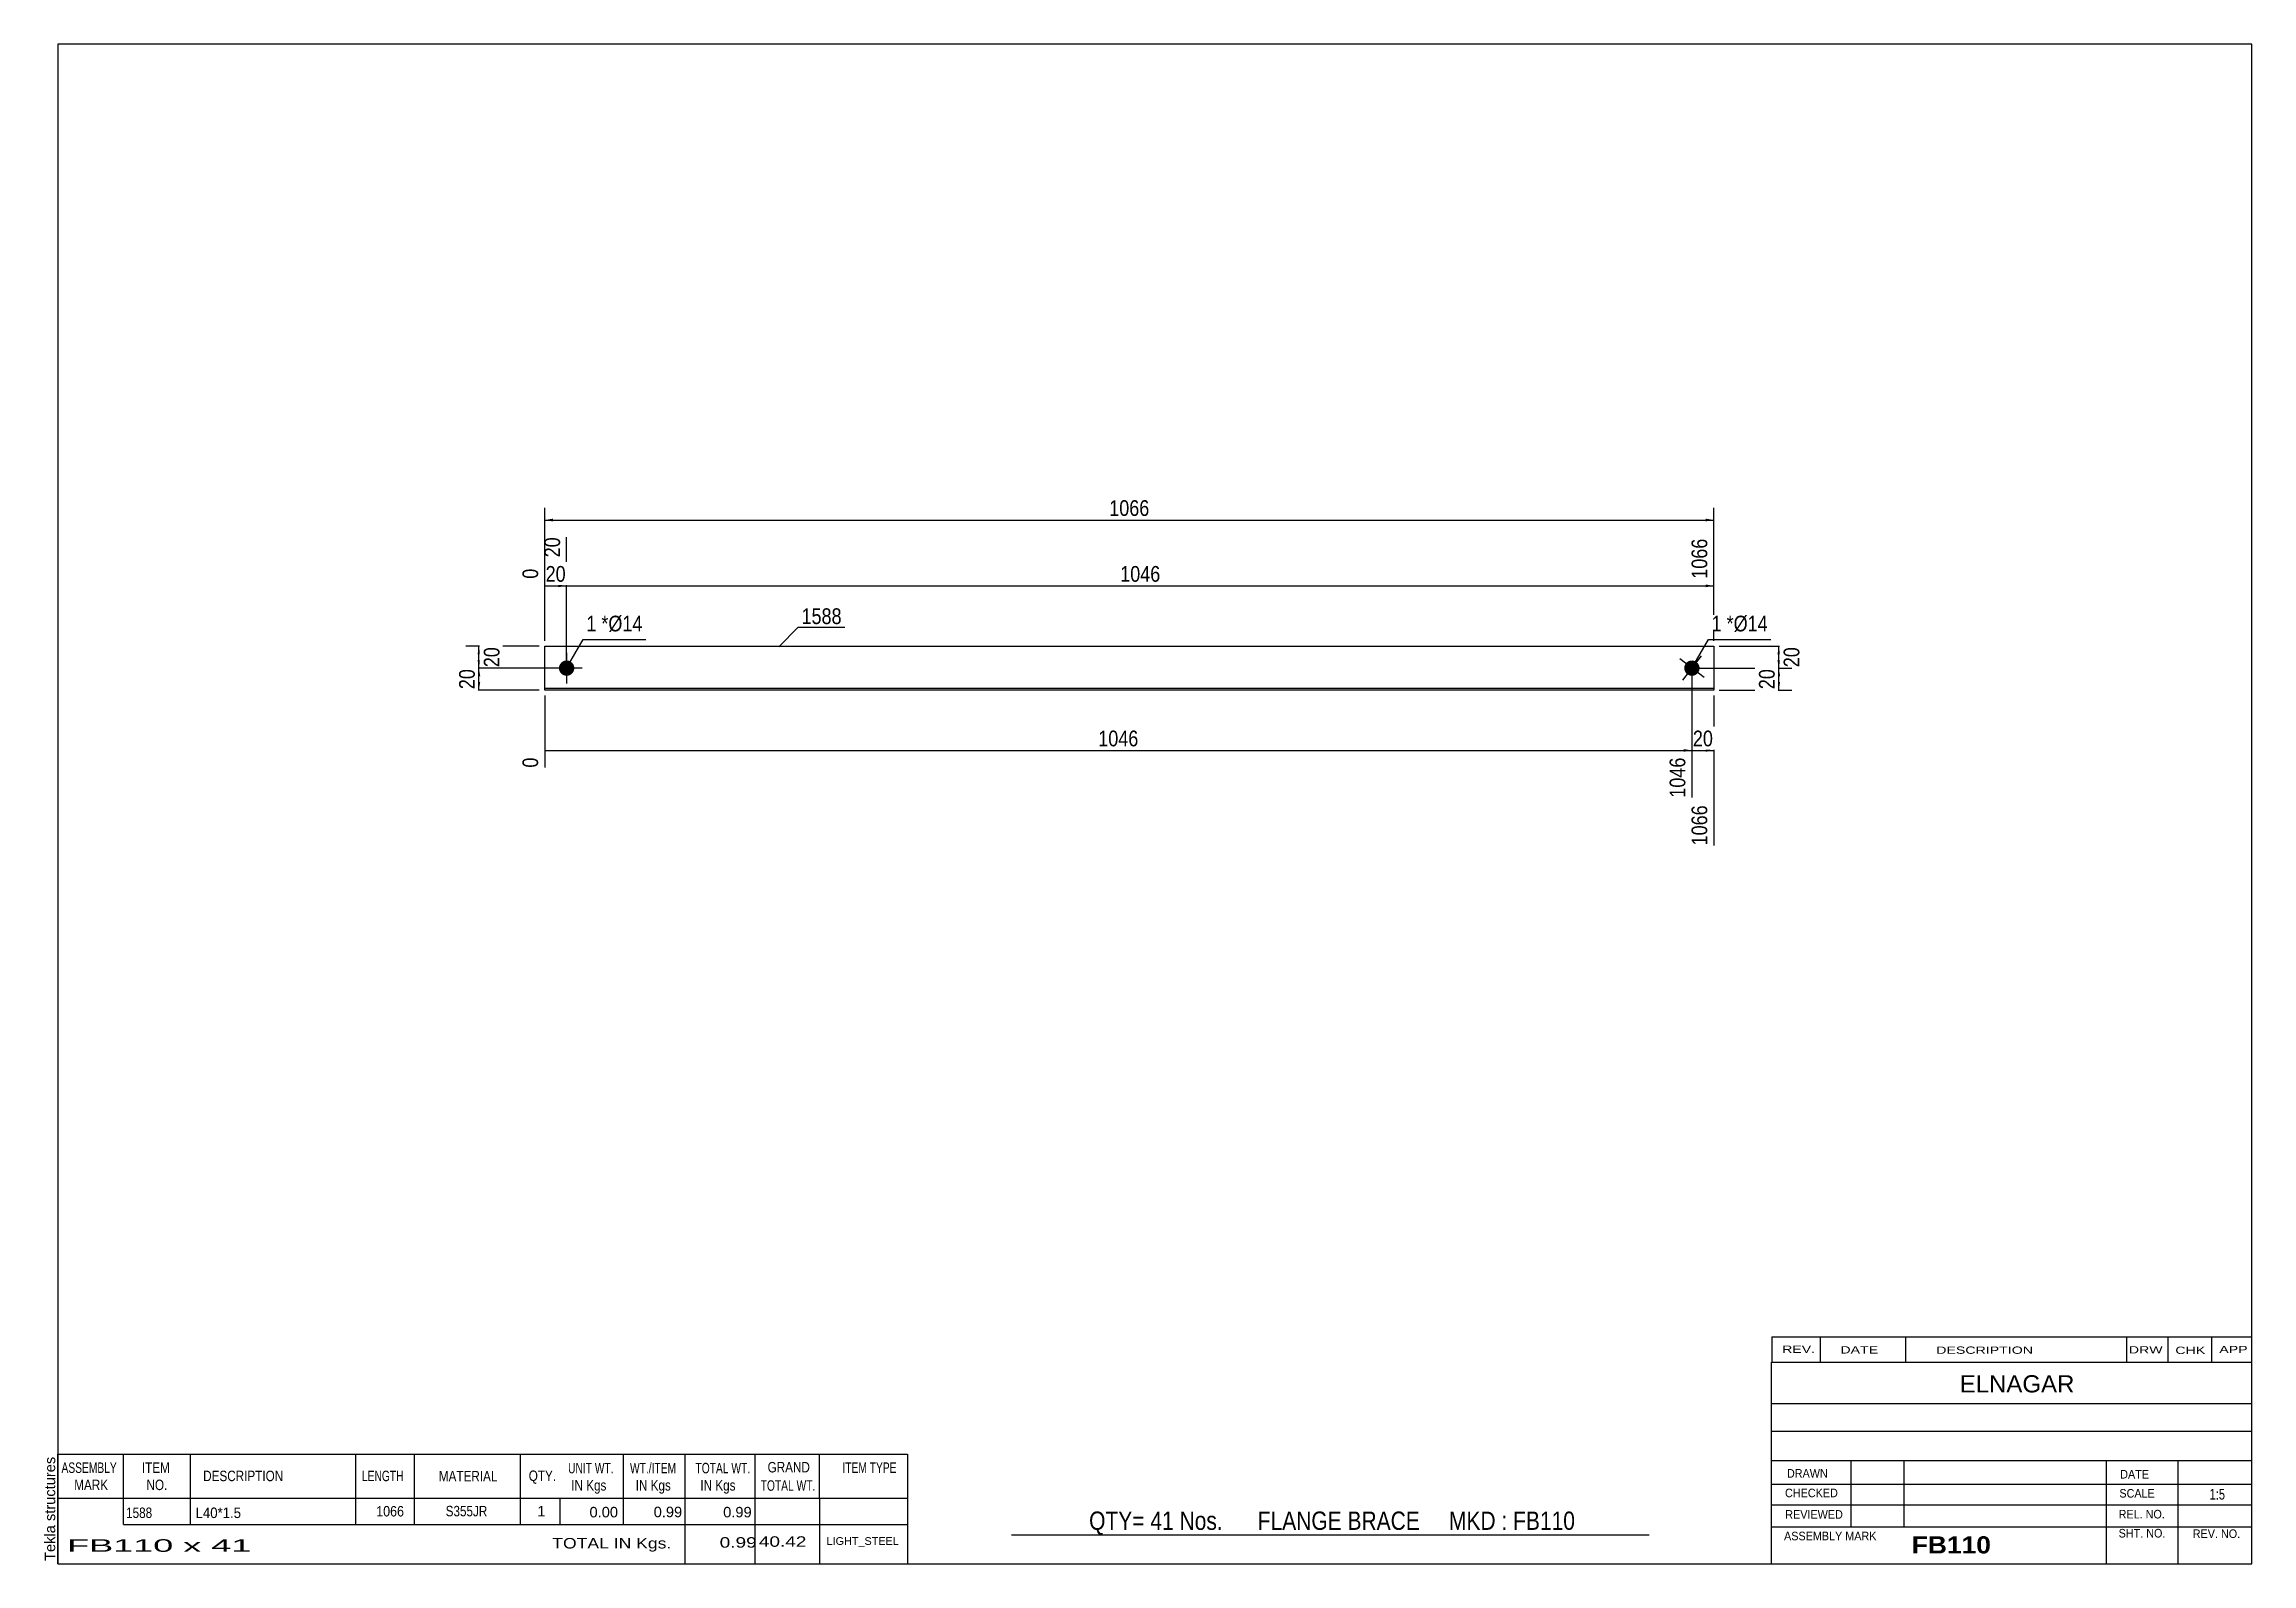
# Model space of a CAD drawing. Header units: millimetres. Extents: x 2 to 405, y 5 to 282.
import ezdxf

# ---------------------------------------------------------------- set-up
doc = ezdxf.new("R2010")
doc.units = ezdxf.units.MM
doc.styles.add('Arial', font='ARIAL.TTF', dxfattribs={"height": 0.2})
doc.styles.add('Arial Bold', font='ARIALBD.TTF', dxfattribs={"height": 0.2})
doc.styles.add('Arial Narrow', font='ARIALN.TTF', dxfattribs={"height": 0.2})

# ---------------------------------------------------------------- blocks, each defined once
blk = doc.blocks.new('Unknown-629080239-1474')
at = {"color": 5, "linetype": 'Continuous'}
for p, q in [((405, 282), (5, 282)), ((5, 282), (5, 5)), ((405, 5), (405, 282)), ((5, 5), (405, 5))]:
    blk.add_line(p, q, dxfattribs=at)
at = {"color": 174, "linetype": 'Continuous', "style": 'Arial'}
blk.add_text('Tekla structures', height=1.9102, rotation=90, dxfattribs=at).set_placement((4.5, 5.5))
blk = doc.blocks.new('Part-629080239-1227 - 1212')
at = {"color": 2, "linetype": 'Continuous'}
for p, q in [((93.75, 164.25), (93.75, 172.25)), ((93.75, 172.25), (306.91, 172.25)), ((306.91, 172.25), (306.91, 164.25)), ((306.91, 164.55), (93.75, 164.55)), ((306.91, 164.25), (93.75, 164.25))]:
    blk.add_line(p, q, dxfattribs=at)
blk = doc.blocks.new('Bolt-629080239-1228 - 1212')
at = {"linetype": 'Continuous'}
blk.add_hatch(color=3, dxfattribs=at).paths.add_polyline_path([(302.06, 167.14, -1), (303.76, 169.36, -1)])
at = {"color": 3, "linetype": 'Continuous'}
for p, q in [((305.14, 166.55), (300.69, 169.95)), ((304.61, 170.47), (301.21, 166.03))]:
    blk.add_line(p, q, dxfattribs=at)
blk = doc.blocks.new('Bolt-629080239-1229 - 1212')
at = {"linetype": 'Continuous'}
blk.add_hatch(color=3, dxfattribs=at).paths.add_polyline_path([(97.75, 166.85, -1), (97.75, 169.65, -1)])
at = {"color": 3, "linetype": 'Continuous'}
for p, q in [((97.75, 171.05), (97.75, 165.45)), ((100.55, 168.25), (94.95, 168.25))]:
    blk.add_line(p, q, dxfattribs=at)
blk = doc.blocks.new('StraightDimension-629080239-1235 - 1212')
at = {"linetype": 'Continuous'}
blk.add_hatch(color=7, dxfattribs=at).paths.add_polyline_path([(305.41, 153.5), (306.91, 153.25), (305.41, 153)])
at = {"color": 7, "linetype": 'Continuous'}
for p, q in [((302.91, 167.25), (302.91, 144.64)), ((306.91, 163.25), (306.91, 135.94)), ((302.91, 153.25), (306.91, 153.25))]:
    blk.add_line(p, q, dxfattribs=at)
at = {"color": 0}
blk.add_wipeout([(307.34, 153.4), (307.34, 157.6), (302.49, 157.6), (302.49, 153.4)], dxfattribs=at)
at = {"color": 0, "linetype": 'Continuous'}
blk.add_wipeout([(306.31, 143.85), (302.11, 143.85), (302.11, 135.34), (306.31, 135.34)], dxfattribs=at)
at = {"color": 3, "style": 'Arial Narrow'}
blk.add_text('20', height=2.863, dxfattribs=at).set_placement((303.09, 154))
at = {"color": 3, "linetype": 'Continuous', "style": 'Arial Narrow'}
blk.add_text('1066', height=2.863, rotation=90.0002, dxfattribs=at).set_placement((305.71, 135.94))
blk = doc.blocks.new('StraightDimension-629080239-1236 - 1212')
at = {"linetype": 'Continuous'}
blk.add_hatch(color=7, dxfattribs=at).paths.add_polyline_path([(301.41, 153.5), (302.91, 153.25), (301.41, 153)])
at = {"color": 7, "linetype": 'Continuous'}
for p, q in [((302.91, 167.25), (302.91, 144.64)), ((93.75, 163.25), (93.75, 150.12)), ((93.75, 153.25), (302.91, 153.25))]:
    blk.add_line(p, q, dxfattribs=at)
at = {"color": 0}
blk.add_wipeout([(202.59, 153.4), (202.59, 157.6), (194.08, 157.6), (194.08, 153.4)], dxfattribs=at)
at = {"color": 0, "linetype": 'Continuous'}
for points in [[(93.15, 152.55), (88.95, 152.55), (88.95, 149.52), (93.15, 149.52)], [(302.31, 152.55), (298.11, 152.55), (298.11, 144.04), (302.31, 144.04)]]:
    blk.add_wipeout(points, dxfattribs=at)
at = {"color": 3, "style": 'Arial Narrow'}
blk.add_text('1046', height=2.863, dxfattribs=at).set_placement((194.68, 154))
at = {"color": 3, "linetype": 'Continuous', "style": 'Arial Narrow'}
for s, height, p in [('0', 2.86, (92.55, 150.12)), ('1046', 2.863, (301.71, 144.64))]:
    blk.add_text(s, height=height, rotation=90.0002, dxfattribs=at).set_placement(p)
blk = doc.blocks.new('StraightDimension-629080239-1244 - 1212')
at = {"linetype": 'Continuous'}
blk.add_hatch(color=7, dxfattribs=at).paths.add_polyline_path([(305.41, 183.5), (306.91, 183.25), (305.41, 183)])
at = {"color": 7, "linetype": 'Continuous'}
for p, q in [((97.75, 169.25), (97.75, 192.11)), ((306.91, 173.25), (306.91, 191.86)), ((97.75, 183.25), (306.91, 183.25))]:
    blk.add_line(p, q, dxfattribs=at)
at = {"color": 0, "linetype": 'Continuous'}
blk.add_wipeout([(306.31, 192.46), (302.11, 192.46), (302.11, 183.95), (306.31, 183.95)], dxfattribs=at)
at = {"color": 0}
blk.add_wipeout([(206.59, 183.4), (206.59, 187.6), (198.08, 187.6), (198.08, 183.4)], dxfattribs=at)
at = {"color": 3, "linetype": 'Continuous', "style": 'Arial Narrow'}
blk.add_text('1066', height=2.863, rotation=90.0002, dxfattribs=at).set_placement((305.71, 184.55))
at = {"color": 3, "style": 'Arial Narrow'}
blk.add_text('1046', height=2.863, dxfattribs=at).set_placement((198.68, 184))
blk = doc.blocks.new('StraightDimension-629080239-1245 - 1212')
at = {"linetype": 'Continuous'}
blk.add_hatch(color=7, dxfattribs=at).paths.add_polyline_path([(96.25, 183.5), (97.75, 183.25), (96.25, 183)])
at = {"color": 7, "linetype": 'Continuous'}
for p, q in [((97.75, 169.25), (97.75, 192.11)), ((93.75, 173.25), (93.75, 186.38)), ((93.75, 183.25), (97.75, 183.25))]:
    blk.add_line(p, q, dxfattribs=at)
at = {"color": 0}
blk.add_wipeout([(98.18, 183.4), (98.18, 187.6), (93.32, 187.6), (93.32, 183.4)], dxfattribs=at)
at = {"color": 0, "linetype": 'Continuous'}
blk.add_wipeout([(97.15, 192.71), (92.95, 192.71), (92.95, 187.85), (97.15, 187.85)], dxfattribs=at)
blk.add_wipeout([(93.15, 186.98), (88.95, 186.98), (88.95, 183.95), (93.15, 183.95)], dxfattribs=at)
at = {"color": 3, "linetype": 'Continuous', "style": 'Arial Narrow'}
for s, height, p in [('20', 2.863, (96.55, 188.45)), ('0', 2.86, (92.55, 184.55))]:
    blk.add_text(s, height=height, rotation=90.0002, dxfattribs=at).set_placement(p)
at = {"color": 3, "style": 'Arial Narrow'}
blk.add_text('20', height=2.863, dxfattribs=at).set_placement((93.92, 184))
blk = doc.blocks.new('StraightDimension-629080239-1254 - 1212')
at = {"linetype": 'Continuous'}
for points in [[(95.25, 195), (93.75, 195.25), (95.25, 195.5)], [(305.41, 195.5), (306.91, 195.25), (305.41, 195)]]:
    blk.add_hatch(color=7, dxfattribs=at).paths.add_polyline_path(points)
at = {"color": 7, "linetype": 'Continuous'}
for p, q in [((93.75, 173.25), (93.75, 197.5)), ((306.91, 173.25), (306.91, 197.5)), ((93.75, 195.25), (306.91, 195.25))]:
    blk.add_line(p, q, dxfattribs=at)
at = {"color": 0}
blk.add_wipeout([(204.59, 195.4), (204.59, 199.6), (196.08, 199.6), (196.08, 195.4)], dxfattribs=at)
at = {"color": 3, "style": 'Arial Narrow'}
blk.add_text('1066', height=2.863, dxfattribs=at).set_placement((196.68, 196))
blk = doc.blocks.new('StraightDimension-629080239-1258 - 1212')
at = {"linetype": 'Continuous'}
for points in [[(318.5, 170.75), (318.75, 172.25), (319, 170.75)], [(319, 169.75), (318.75, 168.25), (318.5, 169.75)]]:
    blk.add_hatch(color=7, dxfattribs=at).paths.add_polyline_path(points)
at = {"color": 7, "linetype": 'Continuous'}
for p, q in [((307.91, 172.25), (321, 172.25)), ((318.75, 168.25), (318.75, 172.25)), ((303.91, 168.25), (321, 168.25))]:
    blk.add_line(p, q, dxfattribs=at)
at = {"color": 0}
blk.add_wipeout([(323.1, 172.68), (318.9, 172.68), (318.9, 167.82), (323.1, 167.82)], dxfattribs=at)
at = {"color": 3, "style": 'Arial Narrow'}
blk.add_text('20', height=2.863, rotation=90.0002, dxfattribs=at).set_placement((322.5, 168.42))
blk = doc.blocks.new('StraightDimension-629080239-1259 - 1212')
at = {"linetype": 'Continuous'}
for points in [[(318.5, 166.75), (318.75, 168.25), (319, 166.75)], [(319, 165.75), (318.75, 164.25), (318.5, 165.75)]]:
    blk.add_hatch(color=7, dxfattribs=at).paths.add_polyline_path(points)
at = {"color": 7, "linetype": 'Continuous'}
for p, q in [((303.91, 168.25), (321.15, 168.25)), ((318.75, 164.25), (318.75, 168.25)), ((307.91, 164.25), (321.15, 164.25))]:
    blk.add_line(p, q, dxfattribs=at)
at = {"color": 0}
blk.add_wipeout([(318.6, 168.68), (314.4, 168.68), (314.4, 163.82), (318.6, 163.82)], dxfattribs=at)
at = {"color": 3, "style": 'Arial Narrow'}
blk.add_text('20', height=2.863, rotation=90.0002, dxfattribs=at).set_placement((318, 164.42))
blk = doc.blocks.new('StraightDimension-629080239-1266 - 1212')
at = {"linetype": 'Continuous'}
for points in [[(81.5, 170.75), (81.75, 172.25), (82, 170.75)], [(82, 169.75), (81.75, 168.25), (81.5, 169.75)]]:
    blk.add_hatch(color=7, dxfattribs=at).paths.add_polyline_path(points)
at = {"color": 7, "linetype": 'Continuous'}
for p, q in [((92.75, 172.25), (79.35, 172.25)), ((81.75, 168.25), (81.75, 172.25)), ((96.75, 168.25), (79.35, 168.25))]:
    blk.add_line(p, q, dxfattribs=at)
at = {"color": 0}
blk.add_wipeout([(86.1, 172.68), (81.9, 172.68), (81.9, 167.82), (86.1, 167.82)], dxfattribs=at)
at = {"color": 3, "style": 'Arial Narrow'}
blk.add_text('20', height=2.863, rotation=90.0002, dxfattribs=at).set_placement((85.5, 168.42))
blk = doc.blocks.new('StraightDimension-629080239-1267 - 1212')
at = {"linetype": 'Continuous'}
for points in [[(81.5, 166.75), (81.75, 168.25), (82, 166.75)], [(82, 165.75), (81.75, 164.25), (81.5, 165.75)]]:
    blk.add_hatch(color=7, dxfattribs=at).paths.add_polyline_path(points)
at = {"color": 7, "linetype": 'Continuous'}
for p, q in [((96.75, 168.25), (79.5, 168.25)), ((81.75, 164.25), (81.75, 168.25)), ((92.75, 164.25), (79.5, 164.25))]:
    blk.add_line(p, q, dxfattribs=at)
at = {"color": 0}
blk.add_wipeout([(81.6, 168.68), (77.4, 168.68), (77.4, 163.82), (81.6, 163.82)], dxfattribs=at)
at = {"color": 3, "style": 'Arial Narrow'}
blk.add_text('20', height=2.863, rotation=90.0002, dxfattribs=at).set_placement((81, 164.42))
blk = doc.blocks.new('CBS_BOM-629080239-1485')
at = {"color": 7, "linetype": 'Continuous'}
for p, q in [((4.97, 16.97), (4.97, 24.97)), ((4.97, 24.97), (159.89, 24.97)), ((16.97, 16.97), (16.97, 24.97)), ((29.16, 16.97), (29.16, 24.97)), ((59.32, 16.97), (59.32, 24.97)), ((70, 16.97), (70, 24.97)), ((89.32, 16.97), (89.32, 24.97)), ((108.12, 16.97), (108.12, 24.97)), ((119.33, 16.97), (119.33, 24.97)), ((132.12, 16.97), (132.12, 24.97)), ((143.87, 16.97), (143.87, 24.97)), ((159.89, 24.96), (159.89, 16.98)), ((4.97, 16.97), (159.89, 16.97)), ((4.97, 12.17), (4.97, 16.97)), ((16.97, 12.17), (16.97, 16.97)), ((29.16, 12.17), (29.16, 16.97)), ((59.32, 12.17), (59.32, 16.97)), ((70, 12.17), (70, 16.97)), ((89.32, 12.17), (89.32, 16.97)), ((96.58, 12.17), (96.58, 16.97)), ((108.12, 12.17), (108.12, 16.97)), ((119.33, 12.17), (119.33, 16.97)), ((132.12, 12.17), (132.12, 16.97)), ((143.89, 12.17), (143.89, 16.97)), ((159.89, 16.97), (159.89, 12.17)), ((4.97, 4.97), (4.97, 12.15)), ((16.97, 12.17), (159.89, 12.17)), ((119.33, 4.97), (119.33, 12.15)), ((132.12, 4.97), (132.12, 12.15)), ((143.93, 4.97), (143.93, 12.15)), ((159.89, 12.17), (159.89, 4.97)), ((4.97, 4.97), (159.89, 4.97))]:
    blk.add_line(p, q, dxfattribs=at)
at = {"color": 3, "linetype": 'Continuous', "style": 'Arial'}
for s, height, width, p in [('ASSEMBLY', 1.91, 0.7, (5.65, 21.54)), ('MARK', 1.91, 0.8, (7.97, 18.41)), ('ITEM', 1.91, 0.8, (20.3, 21.54)), ('NO.', 1.91, 0.8, (21.15, 18.41)), ('DESCRIPTION', 1.9102, 0.8, (31.48, 20.04)), ('LENGTH', 1.91, 0.7, (60.43, 20.04)), ('MATERIAL', 1.91, 0.8, (74.45, 19.99)), ('QTY.', 1.91, 0.8, (90.84, 20.07)), ('UNIT WT.', 1.91, 0.7, (98.01, 21.47)), ('IN Kgs', 1.91, 0.8, (98.59, 18.33)), ('WT./ITEM', 1.91, 0.7, (109.3, 21.47)), ('IN Kgs', 1.91, 0.8, (110.34, 18.33)), ('TOTAL WT.', 1.91, 0.7, (121.24, 21.47)), ('IN Kgs', 1.91, 0.8, (122.13, 18.33)), ('TOTAL WT.', 1.91, 0.7, (133.13, 18.29)), ('GRAND', 1.91, 0.8, (134.39, 21.63)), ('ITEM TYPE', 1.91, 0.7, (148.03, 21.55))]:
    blk.add_text(s, height=height, dxfattribs=dict(at, width=width)).set_placement(p)
at = {"color": 7, "linetype": 'Continuous', "style": 'Arial'}
for s, width, p in [('1588', 0.8, (17.43, 13.32)), ('L40*1.5', 0.9, (30.1, 13.32)), ('1066', 0.85, (63.04, 13.6)), ('S355JR', 0.8, (75.69, 13.63))]:
    blk.add_text(s, height=1.91, dxfattribs=dict(at, width=width)).set_placement(p)
for s, p in [('1', (92.41, 13.63)), ('0.00', (101.92, 13.44)), ('0.99', (113.62, 13.47)), ('0.99', (126.29, 13.44))]:
    blk.add_text(s, height=1.91, dxfattribs=at).set_placement(p)
at = {"color": 6, "linetype": 'Continuous', "style": 'Arial'}
for s, height, width, p in [('FB110 x 41', 2.292, 2.05, (6.69, 7.16)), ('TOTAL IN Kgs.', 1.9102, 1.2, (95.13, 7.77)), ('0.99', 1.91, 1.3, (125.65, 7.92)), ('40.42', 1.91, 1.3, (132.79, 8.08))]:
    blk.add_text(s, height=height, dxfattribs=dict(at, width=width)).set_placement(p)
blk.add_text('LIGHT_STEEL', height=1.4135, dxfattribs=at).set_placement((145.14, 8.42))
blk = doc.blocks.new('CBS_CALLOFF-629080239-1486')
at = {"color": 7, "linetype": 'Continuous'}
blk.add_line((178.88, 10.27), (295.11, 10.25), dxfattribs=at)
at = {"color": 3, "linetype": 'Continuous', "style": 'Arial Narrow'}
blk.add_text('QTY= 41 Nos.      FLANGE BRACE     MKD : FB110', height=3.3405, dxfattribs=at).set_placement((193.01, 11.16))
blk = doc.blocks.new('CBS_NAME_BLOG-629080239-1487')
at = {"color": 7, "linetype": 'Continuous'}
for p, q in [((317.41, 41.75), (404.93, 41.75)), ((317.41, 5.04), (317.41, 41.75)), ((317.41, 34.21), (404.93, 34.21)), ((317.48, 29.16), (405, 29.16)), ((317.41, 23.79), (404.93, 23.79)), ((331.93, 11.68), (331.93, 23.78)), ((341.62, 11.71), (341.62, 23.78)), ((378.53, 5.04), (378.53, 23.77)), ((391.58, 5.04), (391.58, 23.78)), ((317.42, 19.49), (405, 19.51)), ((317.41, 15.74), (404.93, 15.74)), ((317.41, 11.7), (404.93, 11.7)), ((317.41, 5), (405, 5))]:
    blk.add_line(p, q, dxfattribs=at)
at = {"color": 3, "linetype": 'Continuous', "style": 'Arial'}
blk.add_text('ELNAGAR', height=3.133, dxfattribs=at).set_placement((351.73, 36.22))
at = {"color": 3, "linetype": 'Continuous'}
for s, height, style, width, p in [('DRAWN', 1.566, 'Arial', 0.9, (320.24, 20.68)), ('DATE', 1.566, 'Arial', 0.9, (381, 20.52)), ('CHECKED', 1.566, 'Arial', 0.9, (319.89, 17.11)), ('SCALE', 1.566, 'Arial', 0.9, (380.85, 17.04)), ('1:5', 1.957, 'Arial Narrow', 0.9, (397.3, 16.68)), ('REVIEWED', 1.566, 'Arial', 0.9, (319.93, 13.19)), ('REL. NO.', 1.566, 'Arial', 0.9, (380.71, 13.24)), ('ASSEMBLY MARK', 1.5663, 'Arial', 0.9, (319.71, 9.26)), ('FB110', 3.131, 'Arial Bold', 1.1, (342.99, 6.86)), ('SHT. NO.', 1.566, 'Arial', 0.9, (380.71, 9.77)), ('REV. NO.', 1.566, 'Arial', 0.9, (394.23, 9.68))]:
    blk.add_text(s, height=height, dxfattribs=dict(at, style=style, width=width)).set_placement(p)
blk = doc.blocks.new('CBS_REVISION-629080239-1488')
at = {"color": 7, "linetype": 'Continuous'}
for p, q in [((317.49, 46.38), (404.99, 46.38)), ((317.49, 46.38), (317.49, 41.75)), ((326.29, 46.38), (326.29, 41.75)), ((341.88, 46.38), (341.88, 41.81)), ((382.14, 46.38), (382.14, 41.75)), ((389.68, 46.38), (389.68, 41.75)), ((397.63, 46.38), (397.63, 41.75)), ((317.49, 41.75), (404.99, 41.75))]:
    blk.add_line(p, q, dxfattribs=at)
at = {"color": 7, "style": 'Arial Narrow', "width": 1.7}
for s, height, p in [('REV.', 1.326, (319.35, 43.43)), ('DATE', 1.326, (329.98, 43.31)), ('DESCRIPTION', 1.3257, (347.46, 43.26)), ('DRW', 1.326, (382.57, 43.32)), ('CHK', 1.326, (391.06, 43.23)), ('APP', 1.326, (399.06, 43.38))]:
    blk.add_text(s, height=height, dxfattribs=at).set_placement(p)
blk = doc.blocks.new('Mark-629080239-1279 - 1212')
at = {"color": 0}
blk.add_wipeout([(103.18, 174.95), (103.18, 177.95), (101.35, 177.95), (101.35, 174.95)], dxfattribs=at)
blk.add_wipeout([(103.18, 174.95), (103.18, 177.95), (101.35, 177.95), (101.35, 174.95)], dxfattribs=at)
at = {"color": 7, "linetype": 'Continuous'}
blk.add_line((97.75, 168.25), (100.75, 173.45), dxfattribs=at)
at = {"color": 0}
blk.add_wipeout([(105.36, 174.95), (105.36, 177.95), (104.08, 177.95), (104.08, 174.95)], dxfattribs=at)
blk.add_wipeout([(105.36, 174.95), (105.36, 177.95), (104.08, 177.95), (104.08, 174.95)], dxfattribs=at)
at = {"color": 3, "style": 'Arial Narrow'}
blk.add_text('1', height=2.86, dxfattribs=at).set_placement((101.35, 174.95))
at = {"color": 0}
blk.add_wipeout([(111.57, 174.95), (111.57, 177.95), (105.36, 177.95), (105.36, 174.95)], dxfattribs=at)
blk.add_wipeout([(111.57, 174.95), (111.57, 177.95), (105.36, 177.95), (105.36, 174.95)], dxfattribs=at)
at = {"color": 7, "linetype": 'Continuous'}
blk.add_line((100.75, 173.45), (112.17, 173.45), dxfattribs=at)
at = {"color": 3, "style": 'Arial Narrow'}
for s, height, p in [('*', 2.86, (104.08, 174.95)), ('Ø14', 2.863, (105.36, 174.95))]:
    blk.add_text(s, height=height, dxfattribs=at).set_placement(p)
blk = doc.blocks.new('Mark-629080239-1275 - 1212')
at = {"color": 0}
blk.add_wipeout([(147.89, 176.29), (147.89, 179.29), (140.58, 179.29), (140.58, 176.29)], dxfattribs=at)
blk.add_wipeout([(147.89, 176.29), (147.89, 179.29), (140.58, 179.29), (140.58, 176.29)], dxfattribs=at)
at = {"color": 7, "linetype": 'Continuous'}
for p, q in [((136.44, 172.15), (139.98, 175.69)), ((139.98, 175.69), (148.49, 175.69))]:
    blk.add_line(p, q, dxfattribs=at)
at = {"color": 3, "style": 'Arial Narrow'}
blk.add_text('1588', height=2.863, dxfattribs=at).set_placement((140.58, 176.29))
blk = doc.blocks.new('Mark-629080239-1278 - 1212')
at = {"color": 0}
blk.add_wipeout([(308.34, 174.95), (308.34, 177.95), (306.51, 177.95), (306.51, 174.95)], dxfattribs=at)
blk.add_wipeout([(308.34, 174.95), (308.34, 177.95), (306.51, 177.95), (306.51, 174.95)], dxfattribs=at)
at = {"color": 7, "linetype": 'Continuous'}
blk.add_line((302.91, 168.25), (305.91, 173.45), dxfattribs=at)
at = {"color": 0}
blk.add_wipeout([(310.52, 174.95), (310.52, 177.95), (309.24, 177.95), (309.24, 174.95)], dxfattribs=at)
blk.add_wipeout([(310.52, 174.95), (310.52, 177.95), (309.24, 177.95), (309.24, 174.95)], dxfattribs=at)
at = {"color": 3, "style": 'Arial Narrow'}
blk.add_text('1', height=2.86, dxfattribs=at).set_placement((306.51, 174.95))
at = {"color": 0}
blk.add_wipeout([(316.73, 174.95), (316.73, 177.95), (310.52, 177.95), (310.52, 174.95)], dxfattribs=at)
blk.add_wipeout([(316.73, 174.95), (316.73, 177.95), (310.52, 177.95), (310.52, 174.95)], dxfattribs=at)
at = {"color": 7, "linetype": 'Continuous'}
blk.add_line((305.91, 173.45), (317.33, 173.45), dxfattribs=at)
at = {"color": 3, "style": 'Arial Narrow'}
for s, height, p in [('*', 2.86, (309.24, 174.95)), ('Ø14', 2.863, (310.52, 174.95))]:
    blk.add_text(s, height=height, dxfattribs=at).set_placement(p)

msp = doc.modelspace()

# ---------------------------------------------------------------- block references
for name in ['Unknown-629080239-1474', 'Part-629080239-1227 - 1212', 'Bolt-629080239-1229 - 1212', 'Bolt-629080239-1228 - 1212', 'CBS_REVISION-629080239-1488', 'CBS_NAME_BLOG-629080239-1487', 'CBS_BOM-629080239-1485', 'CBS_CALLOFF-629080239-1486']:
    msp.add_blockref(name, (0, 0))

# ---------------------------------------------------------------- next in the draw order: block references
msp.add_blockref('StraightDimension-629080239-1235 - 1212', (0, 0))

# ---------------------------------------------------------------- next in the draw order: block references
msp.add_blockref('StraightDimension-629080239-1236 - 1212', (0, 0))

# ---------------------------------------------------------------- next in the draw order: block references
msp.add_blockref('StraightDimension-629080239-1244 - 1212', (0, 0))

# ---------------------------------------------------------------- next in the draw order: block references
msp.add_blockref('StraightDimension-629080239-1245 - 1212', (0, 0))

# ---------------------------------------------------------------- next in the draw order: block references
msp.add_blockref('StraightDimension-629080239-1254 - 1212', (0, 0))

# ---------------------------------------------------------------- next in the draw order: block references
for name in ['Mark-629080239-1275 - 1212', 'StraightDimension-629080239-1266 - 1212', 'StraightDimension-629080239-1258 - 1212']:
    msp.add_blockref(name, (0, 0))

# ---------------------------------------------------------------- next in the draw order: block references
for name in ['StraightDimension-629080239-1267 - 1212', 'StraightDimension-629080239-1259 - 1212']:
    msp.add_blockref(name, (0, 0))

# ---------------------------------------------------------------- next in the draw order: block references
for name in ['Mark-629080239-1279 - 1212', 'Mark-629080239-1278 - 1212']:
    msp.add_blockref(name, (0, 0))

doc.saveas('drawing.dxf')
